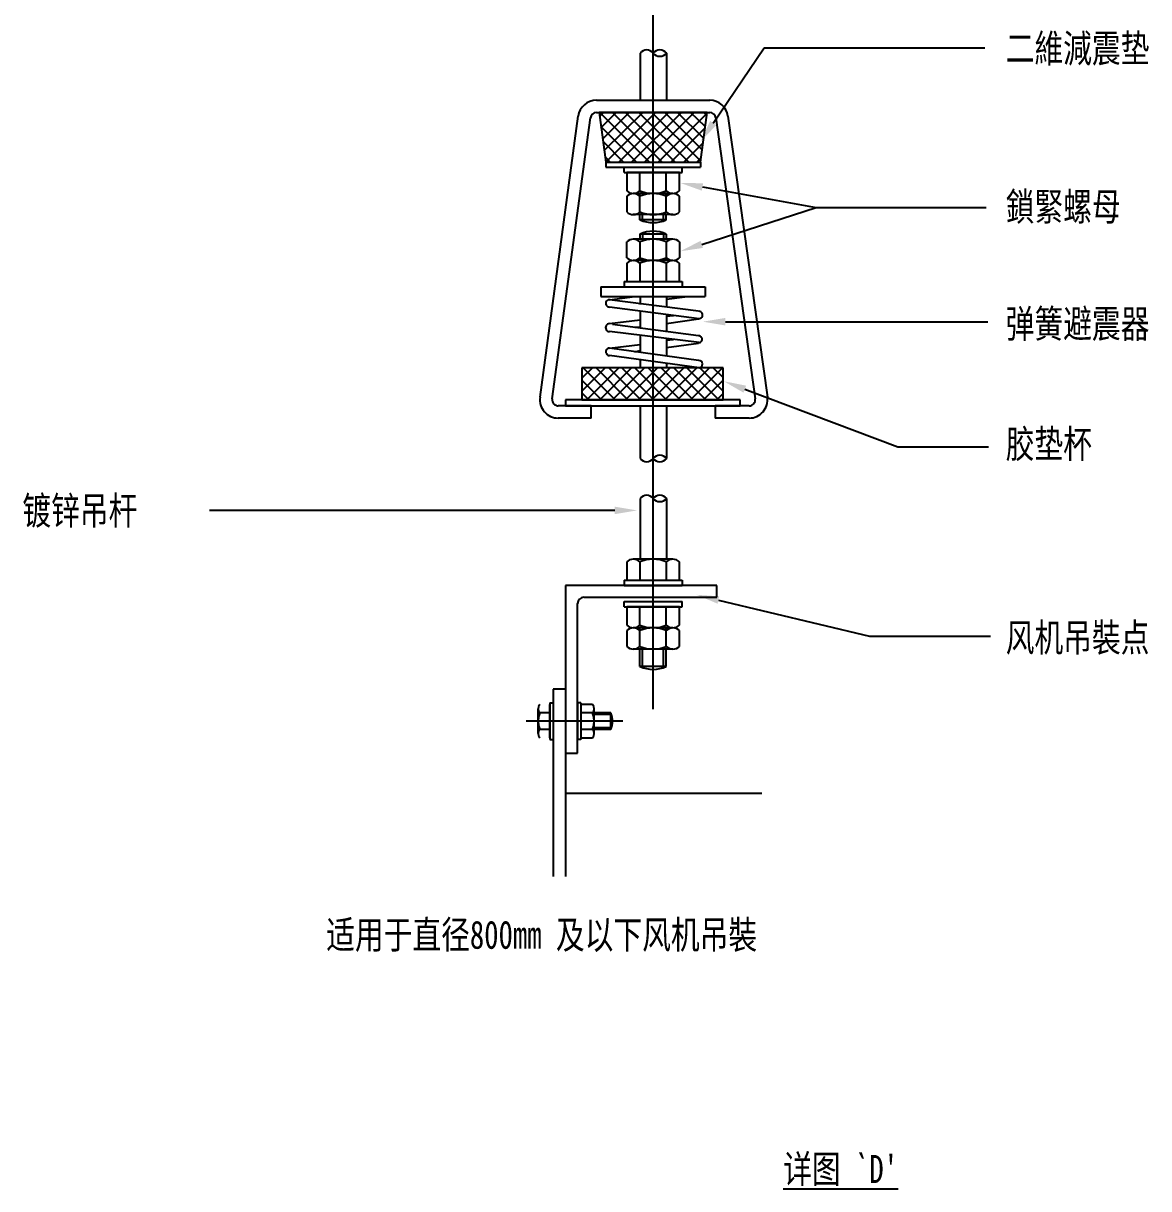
# Model space of a CAD drawing. Extents: x 2246048 to 2442613, y -66234 to 220766.
# Drawn here: x 2401063 to 2411075, y 140948 to 151318 of the extents above; entities that cross this region are included whole.
import ezdxf
from ezdxf.enums import TextEntityAlignment as Align

# ---------------------------------------------------------------- set-up
doc = ezdxf.new("R2010")
doc.units = 0
doc.header["$LTSCALE"] = 1000
doc.header["$MEASUREMENT"] = 0
doc.linetypes.add('$RECOVER_980714094048-68', pattern=[0])
for name, color, linetype in [('$RECOVER_980714094048-101', 7, 'Continuous'), ('$RECOVER_980714094048-89', 7, 'Continuous'), ('$RECOVER_980714094048-92', 7, 'Continuous'), ('$RECOVER_980714094048-99', 7, 'Continuous'), ('CNTXT', 50, 'Continuous'), ('EGTXT', 7, 'Continuous')]:
    doc.layers.add(name, color=color, linetype=linetype)
doc.styles.add('黑体', font='simhei.ttf')

msp = doc.modelspace()

# ---------------------------------------------------------------- linework, layer by layer
at = {"layer": '$RECOVER_980714094048-101', "linetype": 'Continuous'}
for p, q in [((2406551.630106575, 151053.4420886096), (2406551.630106575, 150633.0220886085)), ((2406786.410106576, 151053.4420886096), (2406786.410106576, 150633.0220886085)), ((2406162.495906575, 150633.0220886085), (2407170.248106583, 150633.0220886085)), ((2405660.175906579, 147990.6004886094), (2406000.17010657, 150491.2804886091)), ((2405768.393106571, 147975.9130886109), (2406108.387306579, 150476.5930886108)), ((2406162.495906575, 150523.8220886111), (2407170.248106583, 150523.8220886111)), ((2406185.810106579, 150523.8220886111), (2406245.870106581, 150081.5620886078)), ((2407146.770106584, 150523.8220886111), (2406185.810106579, 150523.8220886111)), ((2407086.710106583, 150081.5620886078), (2407146.770106584, 150523.8220886111)), ((2407224.356706578, 150476.8114886121), (2407574.834106576, 147976.1314886122)), ((2407332.464706574, 150491.990288611), (2407682.942106572, 147991.3102886113)), ((2406245.870106581, 150081.5620886078), (2407086.710106583, 150081.5620886078)), ((2406245.870106581, 150081.5620886078), (2407086.710106583, 150081.5620886078)), ((2406245.870106581, 150081.5620886078), (2406245.870106581, 150037.8820886081)), ((2407086.710106583, 150081.5620886078), (2407086.710106583, 150037.8820886081)), ((2406245.870106581, 150037.8820886081), (2407086.710106583, 150037.8820886081)), ((2406202.190106576, 148973.1820886107), (2406202.190106576, 148885.8220886111)), ((2406202.190106576, 148973.1820886107), (2407130.390106587, 148973.1820886107)), ((2407130.390106587, 148973.1820886107), (2407130.390106587, 148885.8220886111)), ((2406202.190106576, 148885.8220886111), (2407130.390106587, 148885.8220886111)), ((2406278.630106575, 148858.5220886085), (2406502.490106584, 148885.8220886111)), ((2407070.330106586, 148754.7820886117), (2406278.630106575, 148858.5220886085)), ((2406551.630106575, 148885.8220886111), (2406551.630106575, 148814.8420886085)), ((2406786.410106576, 148863.9820886089), (2406972.050106585, 148885.8220886111)), ((2406786.410106576, 148885.8220886111), (2406786.410106576, 148787.5420886104)), ((2407075.790106573, 148689.2620886096), (2406278.630106575, 148793.002088611)), ((2406551.630106575, 148760.2420886122), (2406551.630106575, 148601.90208861)), ((2406786.410106576, 148722.0220886085), (2406786.410106576, 148574.6020886118)), ((2406786.410106576, 148711.1020886118), (2406846.470106577, 148716.5620886078)), ((2406278.630106575, 148645.5820886099), (2406551.630106575, 148678.3420886085)), ((2407070.330106586, 148536.3820886081), (2406303.96450658, 148636.79148861)), ((2406502.490106584, 148612.8220886111), (2406551.630106575, 148618.2820886117)), ((2406786.410106576, 148645.5820886099), (2407070.330106586, 148689.2620886096)), ((2407075.790106573, 148476.3220886111), (2406278.630106575, 148574.6020886118)), ((2406551.630106575, 148536.3820886081), (2406551.630106575, 148388.9620886114)), ((2406786.410106576, 148509.0820886099), (2406786.410106576, 148361.6620886088)), ((2406786.410106576, 148498.1620886088), (2406846.470106577, 148503.6220886093)), ((2406278.630106575, 148427.1820886107), (2406551.630106575, 148459.9420886096)), ((2407070.330106586, 148317.9820886089), (2406278.630106575, 148427.1820886107)), ((2406502.490106584, 148394.4220886121), (2406551.630106575, 148405.3420886085)), ((2406786.410106576, 148432.6420886114), (2407070.330106586, 148470.8620886107)), ((2407075.790106573, 148252.4620886114), (2406278.630106575, 148361.6620886088)), ((2406551.630106575, 148328.90208861), (2406551.630106575, 148252.4620886114)), ((2406786.410106576, 148296.1420886114), (2406786.410106576, 148252.4620886114)), ((2406032.930106582, 148252.4620886114), (2406032.930106582, 147968.5420886104)), ((2407288.730106571, 148252.4620886114), (2406032.930106582, 148252.4620886114)), ((2407288.730106571, 147968.5420886104), (2407288.730106571, 148252.4620886114)), ((2406114.830106586, 147913.9420886096), (2405822.447106587, 147913.9420886096)), ((2405885.510106572, 147968.5420886104), (2405885.510106572, 147913.9420886096)), ((2407441.610106586, 147968.5420886104), (2405885.510106572, 147968.5420886104)), ((2405885.510106572, 147913.9420886096), (2407441.610106586, 147913.9420886096)), ((2406032.930106582, 147968.5420886104), (2407288.730106571, 147968.5420886104)), ((2406114.830106586, 147804.7420886122), (2406114.830106586, 147913.9420886096)), ((2406551.630106575, 147913.9420886096), (2406551.630106575, 147444.3820886081)), ((2406786.410106576, 147913.9420886096), (2406786.410106576, 147444.3820886081)), ((2407520.780106578, 147913.9420886096), (2407217.750106578, 147913.9420886096)), ((2407217.750106578, 147913.9420886096), (2407217.750106578, 147804.7420886122)), ((2407441.610106586, 147913.9420886096), (2407441.610106586, 147968.5420886104)), ((2406114.830106586, 147804.7420886122), (2405822.447106587, 147804.7420886122)), ((2407520.72550658, 147804.7420886122), (2407217.750106578, 147804.7420886122)), ((2406551.630106575, 147089.4820886089), (2406551.630106575, 146548.9420886096)), ((2406786.410106576, 147089.4820886089), (2406786.410106576, 146548.9420886096)), ((2405885.510106572, 146314.1620886088), (2405885.510106572, 143726.1220886093)), ((2407234.130106575, 146314.1620886088), (2405885.510106572, 146314.1620886088)), ((2407234.130106575, 146210.4220886121), (2407234.130106575, 146314.1620886088)), ((2405994.710106583, 144823.5820886099), (2405994.710106583, 146155.8220886111)), ((2406049.310106579, 146210.4220886121), (2407234.130106575, 146210.4220886121)), ((2405776.310106579, 145391.4220886121), (2405776.310106579, 143726.1220886093)), ((2405885.510106572, 145391.4220886121), (2405776.310106579, 145391.4220886121)), ((2405885.510106572, 144823.5820886099), (2405994.710106583, 144823.5820886099)), ((2405885.510106572, 144468.6820886107), (2407632.710106583, 144468.6820886107))]:
    msp.add_line(p, q, dxfattribs=at)
for centre, radius, start, end in [((2406609.506106578, 151010.3080886038), 70.9799999472103, 36.8698972629799, 143.1301028117253), ((2406726.623106578, 151003.2100886039), 78.15861744814067, 39.47246108372877, 140.5275416457712), ((2406726.623106576, 151102.5820886155), 78.1586174481354, 219.4724583542288, 320.5275389162712), ((2406162.502405547, 150469.2220886147), 163.7999998756568, 90, 172.2577833325718), ((2407170.233504366, 150469.2220886053), 163.7999998850573, 7.980447223872152, 90), ((2406162.507594111, 150469.2220886063), 54.59999996394617, 90, 172.255836106558), ((2407170.269125134, 150469.2220886128), 54.59999995742692, 7.978574994617817, 90), ((2406277.210506573, 148825.652888609), 32.89984153005789, 77.5325361201265, 272.4995055653258), ((2407073.060106578, 148722.0220886103), 32.87355319805781, 265.2375444557789, 89.99984445311382), ((2406278.630106573, 148610.0920886109), 35.48999999919972, 89.99980832781642, 270.0001944469479), ((2407073.060106572, 148506.3520886098), 30.15383557589491, 270.0000527738835, 95.19115278745772), ((2406278.630106582, 148394.4220886098), 32.76000000118216, 89.99980832781642, 270.0001944202675), ((2407073.060106584, 148285.2220886094), 32.87355320077572, 274.7663000038215, 89.99984720119775), ((2405822.454869882, 147968.542088615), 163.7999999665192, 172.2544111216527, 270), ((2407520.723690419, 147968.5420886129), 163.7999999551785, 269.9999999466392, 7.984658292967838), ((2405822.467048019, 147968.5420886124), 54.59999996202532, 172.2473777840536, 270), ((2407520.766996231, 147968.5420886111), 54.59999996068655, 270, 7.9936722221109), ((2406726.623106578, 147395.2420886044), 78.15861744814067, 39.47246108372877, 140.5275416457712), ((2406609.506106578, 147487.5160886138), 70.9799999472103, 216.8698971882747, 323.1301027370201), ((2406726.623106576, 147494.6140886159), 78.1586174481354, 219.4724583542288, 320.5275389162712), ((2406609.506106578, 147047.4400886052), 70.9799999472103, 36.8698972629799, 143.1301028117253), ((2406726.623106576, 147040.3420886029), 78.1586174481354, 39.47246108372877, 140.5275416457712), ((2406726.623106576, 147139.7140886169), 78.1586174481354, 219.4724583542288, 320.5275389162712), ((2406049.310106579, 146155.8220886111), 54.59999996004626, 90, 180)]:
    msp.add_arc(centre, radius, start, end, dxfattribs=at)
at = {"layer": '$RECOVER_980714094048-89', "color": 11, "linetype": '$RECOVER_980714094048-68'}
for p, q in [((2406666.290106573, 145215.5807055075), (2406666.290106573, 154275.7712255323)), ((2406396.566106583, 145107.502088611), (2405535.742506585, 145107.502088611))]:
    msp.add_line(p, q, dxfattribs=at)
at = {"layer": '$RECOVER_980714094048-89', "color": 3, "linetype": 'Continuous'}
for p, q in [((2406408.032106574, 149990.9260886116), (2406408.032106574, 150037.8820886081)), ((2406408.032106574, 150037.8820886081), (2406924.548106572, 150037.8820886081)), ((2406408.032106574, 149990.9260886116), (2406924.548106572, 149990.9260886116)), ((2406548.900106581, 149826.7984886114), (2406548.900106581, 149990.9260886116)), ((2406783.680106582, 149826.7984886114), (2406783.680106582, 149990.9260886116)), ((2406924.548106572, 149990.9260886116), (2406924.548106572, 150037.8820886081)), ((2406431.510106572, 149779.4056886123), (2406431.510106572, 149638.9744886118)), ((2406842.375106578, 149803.1020886118), (2406490.205106586, 149803.1020886118)), ((2406548.900106581, 149664.0358886081), (2406548.900106581, 149803.1020886118)), ((2406548.900106581, 149638.9744886118), (2406548.900106581, 149779.4056886123)), ((2406783.680106582, 149662.8346886099), (2406783.680106582, 149803.1020886118)), ((2406783.680106582, 149638.9744886118), (2406783.680106582, 149779.4056886123)), ((2406901.070106573, 149638.9744886118), (2406901.070106573, 149779.4056886123)), ((2406842.375106578, 149615.2780886122), (2406490.205106586, 149615.2780886122)), ((2406548.900106581, 149568.3220886111), (2406548.900106581, 149615.2780886122)), ((2406783.680106582, 149568.3220886111), (2406548.900106581, 149568.3220886111)), ((2406783.680106582, 149568.3220886111), (2406783.680106582, 149615.2780886122)), ((2406548.900106581, 149442.7420886122), (2406548.900106581, 149395.7860886112)), ((2406783.680106582, 149442.7420886122), (2406548.900106581, 149442.7420886122)), ((2406783.680106582, 149442.7420886122), (2406783.680106582, 149395.7860886112)), ((2406431.510106572, 149231.658488611), (2406431.510106572, 149372.0896886117)), ((2406842.375106578, 149395.7860886112), (2406490.205106586, 149395.7860886112)), ((2406548.900106581, 149372.0896886117), (2406548.900106581, 149231.658488611)), ((2406548.900106581, 149347.0282886107), (2406548.900106581, 149207.9620886114)), ((2406783.680106582, 149372.0896886117), (2406783.680106582, 149231.658488611)), ((2406783.680106582, 149348.2294886089), (2406783.680106582, 149207.9620886114)), ((2406901.070106573, 149372.0896886117), (2406901.070106573, 149231.658488611)), ((2406842.375106578, 149207.9620886114), (2406490.205106586, 149207.9620886114)), ((2406548.900106581, 149184.2656886119), (2406548.900106581, 149020.1380886119)), ((2406783.680106582, 149184.2656886119), (2406783.680106582, 149020.1380886119)), ((2406408.032106574, 149020.1380886119), (2406408.032106574, 148973.1820886107)), ((2406408.032106574, 149020.1380886119), (2406924.548106572, 149020.1380886119)), ((2406924.548106572, 149020.1380886119), (2406924.548106572, 148973.1820886107)), ((2406408.032106574, 148973.1820886107), (2406924.548106572, 148973.1820886107)), ((2406842.375106578, 146548.9420886096), (2406490.205106586, 146548.9420886096)), ((2406548.900106581, 146525.24568861), (2406548.900106581, 146361.1180886098)), ((2406783.680106582, 146525.24568861), (2406783.680106582, 146361.1180886098)), ((2406408.032106574, 146361.1180886098), (2406408.032106574, 146314.1620886088)), ((2406408.032106574, 146361.1180886098), (2406924.548106572, 146361.1180886098)), ((2406924.548106572, 146361.1180886098), (2406924.548106572, 146314.1620886088)), ((2406408.032106574, 146314.1620886088), (2406924.548106572, 146314.1620886088)), ((2406408.032106574, 146125.2460886117), (2406408.032106574, 146172.2020886082)), ((2406408.032106574, 146172.2020886082), (2406924.548106572, 146172.2020886082)), ((2406408.032106574, 146125.2460886117), (2406924.548106572, 146125.2460886117)), ((2406548.900106581, 145961.1184886117), (2406548.900106581, 146125.2460886117)), ((2406783.680106582, 145961.1184886117), (2406783.680106582, 146125.2460886117)), ((2406924.548106572, 146125.2460886117), (2406924.548106572, 146172.2020886082)), ((2406431.510106572, 145913.7256886079), (2406431.510106572, 145773.2944886119)), ((2406842.375106578, 145937.4220886121), (2406490.205106586, 145937.4220886121)), ((2406548.900106581, 145798.3558886081), (2406548.900106581, 145937.4220886121)), ((2406548.900106581, 145773.2944886119), (2406548.900106581, 145913.7256886079)), ((2406783.680106582, 145797.1546886102), (2406783.680106582, 145937.4220886121)), ((2406783.680106582, 145773.2944886119), (2406783.680106582, 145913.7256886079)), ((2406901.070106573, 145773.2944886119), (2406901.070106573, 145913.7256886079)), ((2406842.375106578, 145749.5980886079), (2406490.205106586, 145749.5980886079)), ((2406548.900106581, 145593.4420886096), (2406548.900106581, 145749.5980886079)), ((2406783.680106582, 145593.4420886096), (2406783.680106582, 145749.5980886079)), ((2406783.680106582, 145593.4420886096), (2406548.900106581, 145593.4420886096)), ((2405643.577506572, 144996.9370886078), (2405643.577506572, 145218.0670886096)), ((2405746.771506579, 145181.2120886114), (2405658.428706587, 145181.2120886114)), ((2405746.771506579, 145269.6640886085), (2405776.255506581, 145269.6640886085)), ((2405746.771506579, 145269.6640886085), (2405746.771506579, 144945.3400886089)), ((2405776.255506581, 145269.6640886085), (2405776.255506581, 144945.3400886089)), ((2406024.194106585, 145269.6640886085), (2405994.710106583, 145269.6640886085)), ((2405994.710106583, 145269.6640886085), (2405994.710106583, 144945.3400886089)), ((2406024.194106585, 145269.6640886085), (2406024.194106585, 144945.3400886089)), ((2406127.278906578, 145181.2120886114), (2406024.194106585, 145181.2120886114)), ((2406142.130106575, 144996.9370886078), (2406142.130106575, 145218.0670886096)), ((2406289.550106585, 145181.2120886114), (2406142.130106575, 145181.2120886114)), ((2406289.550106585, 145033.7920886104), (2406289.550106585, 145181.2120886114)), ((2405746.771506579, 145033.7920886104), (2405658.428706587, 145033.7920886104)), ((2406127.278906578, 145033.7920886104), (2406024.194106585, 145033.7920886104)), ((2406289.550106585, 145033.7920886104), (2406142.130106575, 145033.7920886104)), ((2405746.771506579, 144945.3400886089), (2405776.255506581, 144945.3400886089)), ((2406024.194106585, 144945.3400886089), (2405994.710106583, 144945.3400886089))]:
    msp.add_line(p, q, dxfattribs=at)
at = {"layer": '$RECOVER_980714094048-89', "color": 11, "linetype": 'Continuous'}
for p, q in [((2406572.37810658, 149568.3220886111), (2406572.37810658, 149615.2780886122)), ((2406760.202106584, 149568.3220886111), (2406760.202106584, 149615.2780886122)), ((2406572.37810658, 149442.7420886122), (2406572.37810658, 149395.7860886112)), ((2406760.202106584, 149442.7420886122), (2406760.202106584, 149395.7860886112)), ((2406572.37810658, 145593.4420886096), (2406572.37810658, 145749.5980886079)), ((2406760.202106584, 145593.4420886096), (2406760.202106584, 145749.5980886079)), ((2406289.550106585, 145166.4700886104), (2406142.130106575, 145166.4700886104)), ((2406289.550106585, 145048.5340886114), (2406142.130106575, 145048.5340886114))]:
    msp.add_line(p, q, dxfattribs=at)
at = {"layer": '$RECOVER_980714094048-89', "color": 3, "linetype": 'Continuous'}
for centre, radius, start, end in [((2406490.20510658, 149718.6033718805), 84.4987166239203, 46.00258336669783, 133.9974166797155), ((2406666.290106582, 149500.676391679), 302.4256968160776, 67.15985006176203, 112.8401472728515), ((2406842.375106574, 149718.6033718711), 84.49871663689339, 46.00258332028449, 133.9974166333022), ((2406490.205106577, 149699.7768053433), 84.49871670227489, 226.0025833202845, 313.9974166333022), ((2406666.290106587, 149917.7037855429), 302.4256968161093, 247.1598527271485, 292.840149938238), ((2406666.290106579, 149837.3799686246), 293.4750000169503, 246.4283472322055, 293.572172221698), ((2406842.375106577, 149699.7768053508), 84.49871663695852, 226.0025833666978, 313.9974166797155), ((2406666.290106579, 149173.6842085943), 293.4750000169503, 66.42782777830202, 113.5716527677945), ((2406490.20510658, 149311.2873718797), 84.4987166239203, 46.00258336669783, 133.9974166797155), ((2406666.290106582, 149093.3603916783), 302.4256968160776, 67.15985006176203, 112.8401472728515), ((2406842.375106574, 149311.2873718704), 84.49871663689339, 46.00258332028449, 133.9974166333022), ((2406490.20510658, 149292.4608053449), 84.49871670234002, 226.0025833202845, 313.9974166333022), ((2406666.290106587, 149510.3877855422), 302.4256968161093, 247.1598527271485, 292.840149938238), ((2406842.375106577, 149292.46080535), 84.49871663695852, 226.0025833666978, 313.9974166797155), ((2406490.205106577, 145852.9233718783), 84.49871662385517, 46.00258336669783, 133.9974166797155), ((2406666.290106582, 145634.9963916792), 302.4256968160776, 67.15985006176203, 112.8401472728515), ((2406842.375106577, 145852.9233718689), 84.49871663695852, 46.00258332028449, 133.9974166333022), ((2406490.205106577, 145834.0968053434), 84.49871670227489, 226.0025833202845, 313.9974166333022), ((2406666.290106587, 146052.023785543), 302.4256968161093, 247.1598527271485, 292.840149938238), ((2406842.375106577, 145834.0968053509), 84.49871663695852, 226.0025833666978, 313.9974166797155), ((2406666.290106574, 145862.4999686253), 293.4750000169361, 246.4283472322055, 293.572172221698), ((2406120.620436575, 145107.5020885996), 184.2749998638686, 336.4278277793437, 23.57165278445338)]:
    msp.add_arc(centre, radius, start, end, dxfattribs=at)
for points, invisible_edges in [([(2406431.510106572, 149826.8148720232), (2406901.070106573, 149826.8148720232), (2406901.070106573, 149990.9260886116), (2406431.510106572, 149990.9260886116)], 1), ([(2406431.510106572, 149826.8148689405), (2406783.680104421, 149826.8148689405), (2406783.680114391, 149826.8148720232), (2406431.510106572, 149826.8148720232)], 5), ([(2406431.510106572, 149826.814868886), (2406783.680104239, 149826.814868886), (2406783.680104421, 149826.8148689405), (2406431.510106572, 149826.8148689405)], 5), ([(2406431.510106572, 149826.8148688315), (2406783.680104076, 149826.8148688315), (2406783.680104239, 149826.814868886), (2406431.510106572, 149826.814868886)], 5), ([(2406431.510106336, 149826.8148688315), (2406431.510106427, 149826.8148688315), (2406431.510106336, 149826.814868886)], 5), ([(2406431.534930629, 149826.7984886114), (2406548.875282561, 149826.7984886114), (2406548.900106763, 149826.8148688315), (2406431.510106572, 149826.8148688315)], 5), ([(2406431.510106572, 149826.7984886114), (2406431.510106572, 149826.7984886114), (2406431.510106427, 149826.8148688315), (2406431.510106336, 149826.8148688315)], 5), ([(2406457.405958103, 149809.7275180737), (2406523.004255033, 149809.7275180737), (2406548.875282561, 149826.7984886114), (2406431.534930629, 149826.7984886114)], 5), ([(2406457.405960718, 149809.7275163485), (2406523.004252417, 149809.7275163485), (2406523.004255033, 149809.7275180737), (2406457.405958103, 149809.7275180737)], 5), ([(2406457.405961154, 149809.7275160626), (2406523.004251982, 149809.7275160626), (2406523.004252417, 149809.7275163485), (2406457.405960718, 149809.7275163485)], 5), ([(2406457.405961299, 149809.7275160353), (2406523.004251927, 149809.7275160353), (2406523.004251982, 149809.7275160626), (2406457.405961154, 149809.7275160626)], 5), ([(2406459.968545594, 149809.2098740016), (2406520.441667632, 149809.2098740016), (2406523.004251927, 149809.7275160353), (2406457.405961299, 149809.7275160353)], 5), ([(2406459.96855373, 149809.209872358), (2406520.441659496, 149809.209872358), (2406520.441667632, 149809.2098740016), (2406459.968545594, 149809.2098740016)], 5), ([(2406490.205101664, 149803.1020896288), (2406490.205111417, 149803.1020896288), (2406520.441659496, 149809.209872358), (2406459.96855373, 149809.209872358)], 5), ([(2406490.205103172, 149803.1020893201), (2406490.205109909, 149803.1020893201), (2406490.205111417, 149803.1020896288), (2406490.205101664, 149803.1020896288)], 5), ([(2406490.205106531, 149803.1020886437), (2406490.205106531, 149803.1020886437), (2406490.205109909, 149803.1020893201), (2406490.205103172, 149803.1020893201)], 5), ([(2406548.953063972, 149826.7984886114), (2406783.627146867, 149826.7984886114), (2406783.680104076, 149826.8148688315), (2406548.900106763, 149826.8148688315)], 5), ([(2406604.143458255, 149809.7275180737), (2406728.436759957, 149809.7275180737), (2406783.627146867, 149826.7984886114), (2406548.953063972, 149826.7984886114)], 5), ([(2406604.14346383, 149809.7275163485), (2406728.4367544, 149809.7275163485), (2406728.436759957, 149809.7275180737), (2406604.143458255, 149809.7275180737)], 5), ([(2406604.143464757, 149809.7275160626), (2406728.436753474, 149809.7275160626), (2406728.4367544, 149809.7275163485), (2406604.14346383, 149809.7275163485)], 5), ([(2406604.143464847, 149809.7275160353), (2406728.436753365, 149809.7275160353), (2406728.436753474, 149809.7275160626), (2406604.143464757, 149809.7275160626)], 5), ([(2406605.816999916, 149809.2098740016), (2406726.763218532, 149809.2098740016), (2406728.436753365, 149809.7275160353), (2406604.143464847, 149809.7275160353)], 5), ([(2406605.817005238, 149809.209872358), (2406726.763202242, 149809.209872358), (2406726.763218532, 149809.2098740016), (2406605.816999916, 149809.2098740016)], 5), ([(2406666.290109297, 149803.1020896288), (2406666.290115362, 149803.1020896288), (2406726.763202242, 149809.209872358), (2406605.817005238, 149809.209872358)], 5), ([(2406666.29011233, 149803.1020893201), (2406666.29011233, 149803.1020893201), (2406666.290115362, 149803.1020896288), (2406666.290109297, 149803.1020896288)], 5), ([(2406783.680119059, 149826.8148689405), (2406901.070106573, 149826.8148689405), (2406901.070106573, 149826.8148720232), (2406783.680114391, 149826.8148720232)], 5), ([(2406783.680119131, 149826.814868886), (2406901.070106573, 149826.814868886), (2406901.070106573, 149826.8148689405), (2406783.680119059, 149826.8148689405)], 5), ([(2406783.680119222, 149826.8148688315), (2406901.070106573, 149826.8148688315), (2406901.070106573, 149826.814868886), (2406783.680119131, 149826.814868886)], 5), ([(2406783.704943424, 149826.7984886114), (2406901.045282408, 149826.7984886114), (2406901.070106573, 149826.8148688315), (2406783.680119222, 149826.8148688315)], 5), ([(2406809.575966249, 149809.7275180737), (2406875.174255152, 149809.7275180737), (2406901.045282408, 149826.7984886114), (2406783.704943424, 149826.7984886114)], 5), ([(2406809.575974766, 149809.7275163485), (2406875.174252537, 149809.7275163485), (2406875.174255152, 149809.7275180737), (2406809.575966249, 149809.7275180737)], 5), ([(2406809.575976183, 149809.7275160626), (2406875.17425112, 149809.7275160626), (2406875.174252537, 149809.7275163485), (2406809.575974766, 149809.7275163485)], 5), ([(2406809.575976346, 149809.7275160353), (2406875.174250957, 149809.7275160353), (2406875.17425112, 149809.7275160626), (2406809.575976183, 149809.7275160626)], 5), ([(2406812.138560024, 149809.2098740016), (2406872.611666535, 149809.2098740016), (2406875.174250957, 149809.7275160353), (2406809.575976346, 149809.7275160353)], 5), ([(2406812.13856816, 149809.209872358), (2406872.611658399, 149809.209872358), (2406872.611666535, 149809.2098740016), (2406812.138560024, 149809.2098740016)], 5), ([(2406842.375108921, 149803.1020896288), (2406842.375108921, 149803.1020896288), (2406872.611658399, 149809.209872358), (2406812.13856816, 149809.209872358)], 5), ([(2406901.070106682, 149826.814868886), (2406901.070106773, 149826.814868886), (2406901.070106773, 149826.8148689405)], 5), ([(2406901.07010661, 149826.8148688315), (2406901.070106773, 149826.8148688315), (2406901.070106773, 149826.814868886), (2406901.070106682, 149826.814868886)], 5), ([(2406901.070106573, 149826.7984886114), (2406901.070106573, 149826.7984886114), (2406901.070106773, 149826.8148688315), (2406901.07010661, 149826.8148688315)], 5), ([(2406431.510106572, 149184.2493083375), (2406548.900106709, 149184.2493083375), (2406548.875282434, 149184.2656886119), (2406431.534930756, 149184.2656886119)], 5), ([(2406431.51010639, 149184.2493083375), (2406431.510106481, 149184.2493083375), (2406431.510106572, 149184.2656886119)], 5), ([(2406431.510106572, 149184.2493082783), (2406783.680104421, 149184.2493082783), (2406783.680104239, 149184.2493083375), (2406431.510106572, 149184.2493083375)], 5), ([(2406431.51010639, 149184.2493082783), (2406431.51010639, 149184.2493082783), (2406431.510106481, 149184.2493083375), (2406431.51010639, 149184.2493083375)], 5), ([(2406431.510106572, 149184.2493051956), (2406783.680114391, 149184.2493051956), (2406783.680104421, 149184.2493082783), (2406431.510106572, 149184.2493082783)], 5), ([(2406431.510106572, 149020.1380886119), (2406901.070106573, 149020.1380886119), (2406901.070106573, 149184.2493051956), (2406431.510106572, 149184.2493051956)], 4), ([(2406431.534930756, 149184.2656886119), (2406548.875282434, 149184.2656886119), (2406523.004254906, 149201.3366591451), (2406457.40595823, 149201.3366591451)], 5), ([(2406457.405961335, 149201.3366611199), (2406523.004251909, 149201.3366611199), (2406520.441667287, 149201.8543032128), (2406459.968545939, 149201.8543032128)], 5), ([(2406457.405961172, 149201.3366610883), (2406523.004251945, 149201.3366610883), (2406523.004251909, 149201.3366611199), (2406457.405961335, 149201.3366611199)], 5), ([(2406457.405960845, 149201.3366608704), (2406523.00425229, 149201.3366608704), (2406523.004251945, 149201.3366610883), (2406457.405961172, 149201.3366610883)], 5), ([(2406457.40595823, 149201.3366591451), (2406523.004254906, 149201.3366591451), (2406523.00425229, 149201.3366608704), (2406457.405960845, 149201.3366608704)], 5), ([(2406459.968545939, 149201.8543032128), (2406520.441667287, 149201.8543032128), (2406520.441659278, 149201.8543048336), (2406459.968553948, 149201.8543048336)], 5), ([(2406459.968553948, 149201.8543048336), (2406520.441659278, 149201.8543048336), (2406490.205111053, 149207.96208759), (2406490.205102027, 149207.96208759)], 5), ([(2406490.205103462, 149207.962087885), (2406490.2051096, 149207.962087885), (2406490.205106531, 149207.9620885071)], 5), ([(2406490.205102027, 149207.96208759), (2406490.205111053, 149207.96208759), (2406490.2051096, 149207.962087885), (2406490.205103462, 149207.962087885)], 5), ([(2406548.900106709, 149184.2493083375), (2406783.680104239, 149184.2493083375), (2406783.627146867, 149184.2656886119), (2406548.953064081, 149184.2656886119)], 5), ([(2406548.953064081, 149184.2656886119), (2406783.627146867, 149184.2656886119), (2406728.436759957, 149201.3366591451), (2406604.143458328, 149201.3366591451)], 5), ([(2406604.143464702, 149201.3366611199), (2406728.436753565, 149201.3366611199), (2406726.763218514, 149201.8543032128), (2406605.816999971, 149201.8543032128)], 5), ([(2406604.143464611, 149201.3366610883), (2406728.436753673, 149201.3366610883), (2406728.436753565, 149201.3366611199), (2406604.143464702, 149201.3366611199)], 5), ([(2406604.143463903, 149201.3366608704), (2406728.436754382, 149201.3366608704), (2406728.436753673, 149201.3366610883), (2406604.143464611, 149201.3366610883)], 5), ([(2406604.143458328, 149201.3366591451), (2406728.436759957, 149201.3366591451), (2406728.436754382, 149201.3366608704), (2406604.143463903, 149201.3366608704)], 5), ([(2406605.817005201, 149201.8543048336), (2406726.763202514, 149201.8543048336), (2406666.290115217, 149207.96208759), (2406666.290109424, 149207.96208759)], 5), ([(2406605.816999971, 149201.8543032128), (2406726.763218514, 149201.8543032128), (2406726.763202514, 149201.8543048336), (2406605.817005201, 149201.8543048336)], 5), ([(2406666.290109424, 149207.96208759), (2406666.290115217, 149207.96208759), (2406666.290112311, 149207.962087885)], 5), ([(2406783.680119149, 149184.2493083375), (2406901.070106573, 149184.2493083375), (2406901.045282408, 149184.2656886119), (2406783.704943424, 149184.2656886119)], 5), ([(2406783.680119059, 149184.2493082783), (2406901.070106573, 149184.2493082783), (2406901.070106573, 149184.2493083375), (2406783.680119149, 149184.2493083375)], 5), ([(2406783.680114391, 149184.2493051956), (2406901.070106573, 149184.2493051956), (2406901.070106573, 149184.2493082783), (2406783.680119059, 149184.2493082783)], 5), ([(2406783.704943424, 149184.2656886119), (2406901.045282408, 149184.2656886119), (2406875.174255152, 149201.3366591451), (2406809.575966249, 149201.3366591451)], 5), ([(2406809.575976019, 149201.3366611199), (2406875.174251302, 149201.3366611199), (2406872.611666553, 149201.8543032128), (2406812.138560005, 149201.8543032128)], 5), ([(2406809.575975856, 149201.3366610883), (2406875.174251447, 149201.3366610883), (2406875.174251302, 149201.3366611199), (2406809.575976019, 149201.3366611199)], 5), ([(2406809.575974766, 149201.3366608704), (2406875.174252537, 149201.3366608704), (2406875.174251447, 149201.3366610883), (2406809.575975856, 149201.3366610883)], 5), ([(2406809.575966249, 149201.3366591451), (2406875.174255152, 149201.3366591451), (2406875.174252537, 149201.3366608704), (2406809.575974766, 149201.3366608704)], 5), ([(2406812.138568014, 149201.8543048336), (2406872.611658544, 149201.8543048336), (2406842.375108921, 149207.96208759)], 5), ([(2406812.138560005, 149201.8543032128), (2406872.611666553, 149201.8543032128), (2406872.611658544, 149201.8543048336), (2406812.138568014, 149201.8543048336)], 5), ([(2406901.070106682, 149184.2493083375), (2406901.070106773, 149184.2493083375), (2406901.070106573, 149184.2656886119)], 5), ([(2406901.070106773, 149184.2493082783), (2406901.070106773, 149184.2493082783), (2406901.070106773, 149184.2493083375), (2406901.070106682, 149184.2493083375)], 5), ([(2406431.534930756, 146525.24568861), (2406548.875282434, 146525.24568861), (2406523.004254906, 146542.3166591476), (2406457.40595823, 146542.3166591476)], 5), ([(2406457.405961335, 146542.3166611181), (2406523.004251909, 146542.3166611181), (2406520.441667287, 146542.8343032154), (2406459.968545939, 146542.8343032154)], 5), ([(2406457.405961172, 146542.3166610908), (2406523.004251945, 146542.3166610908), (2406523.004251909, 146542.3166611181), (2406457.405961335, 146542.3166611181)], 5), ([(2406457.405960845, 146542.3166608682), (2406523.00425229, 146542.3166608682), (2406523.004251945, 146542.3166610908), (2406457.405961172, 146542.3166610908)], 5), ([(2406457.40595823, 146542.3166591476), (2406523.004254906, 146542.3166591476), (2406523.00425229, 146542.3166608682), (2406457.405960845, 146542.3166608682)], 5), ([(2406459.968545939, 146542.8343032154), (2406520.441667287, 146542.8343032154), (2406520.441659278, 146542.8343048317), (2406459.968553948, 146542.8343048317)], 5), ([(2406459.968553948, 146542.8343048317), (2406520.441659278, 146542.8343048317), (2406490.205111053, 146548.9420875926), (2406490.205102027, 146548.9420875926)], 5), ([(2406490.205103462, 146548.9420878831), (2406490.2051096, 146548.9420878831), (2406490.205106531, 146548.942088505)], 5), ([(2406490.205102027, 146548.9420875926), (2406490.205111053, 146548.9420875926), (2406490.2051096, 146548.9420878831), (2406490.205103462, 146548.9420878831)], 5), ([(2406548.953064081, 146525.24568861), (2406783.627146867, 146525.24568861), (2406728.436759957, 146542.3166591476), (2406604.143458328, 146542.3166591476)], 5), ([(2406604.143464702, 146542.3166611181), (2406728.436753565, 146542.3166611181), (2406726.763218514, 146542.8343032154), (2406605.816999971, 146542.8343032154)], 5), ([(2406604.143464611, 146542.3166610908), (2406728.436753673, 146542.3166610908), (2406728.436753565, 146542.3166611181), (2406604.143464702, 146542.3166611181)], 5), ([(2406604.143463903, 146542.3166608682), (2406728.436754382, 146542.3166608682), (2406728.436753673, 146542.3166610908), (2406604.143464611, 146542.3166610908)], 5), ([(2406604.143458328, 146542.3166591476), (2406728.436759957, 146542.3166591476), (2406728.436754382, 146542.3166608682), (2406604.143463903, 146542.3166608682)], 5), ([(2406605.817005201, 146542.8343048317), (2406726.763202514, 146542.8343048317), (2406666.290115217, 146548.9420875926), (2406666.290109424, 146548.9420875926)], 5), ([(2406605.816999971, 146542.8343032154), (2406726.763218514, 146542.8343032154), (2406726.763202514, 146542.8343048317), (2406605.817005201, 146542.8343048317)], 5), ([(2406666.290109424, 146548.9420875926), (2406666.290115217, 146548.9420875926), (2406666.290112311, 146548.9420878831)], 5), ([(2406783.704943424, 146525.24568861), (2406901.045282408, 146525.24568861), (2406875.174255152, 146542.3166591476), (2406809.575966249, 146542.3166591476)], 5), ([(2406809.575976019, 146542.3166611181), (2406875.174251302, 146542.3166611181), (2406872.611666553, 146542.8343032154), (2406812.138560005, 146542.8343032154)], 5), ([(2406809.575975856, 146542.3166610908), (2406875.174251447, 146542.3166610908), (2406875.174251302, 146542.3166611181), (2406809.575976019, 146542.3166611181)], 5), ([(2406809.575974766, 146542.3166608682), (2406875.174252537, 146542.3166608682), (2406875.174251447, 146542.3166610908), (2406809.575975856, 146542.3166610908)], 5), ([(2406809.575966249, 146542.3166591476), (2406875.174255152, 146542.3166591476), (2406875.174252537, 146542.3166608682), (2406809.575974766, 146542.3166608682)], 5), ([(2406812.138568014, 146542.8343048317), (2406872.611658544, 146542.8343048317), (2406842.375108921, 146548.9420875926)], 5), ([(2406812.138560005, 146542.8343032154), (2406872.611666553, 146542.8343032154), (2406872.611658544, 146542.8343048317), (2406812.138568014, 146542.8343048317)], 5), ([(2406431.510106572, 146525.2293083353), (2406548.900106709, 146525.2293083353), (2406548.875282434, 146525.24568861), (2406431.534930756, 146525.24568861)], 5), ([(2406431.51010639, 146525.2293083353), (2406431.510106481, 146525.2293083353), (2406431.510106572, 146525.24568861)], 5), ([(2406431.510106572, 146525.2293082809), (2406783.680104421, 146525.2293082809), (2406783.680104239, 146525.2293083353), (2406431.510106572, 146525.2293083353)], 5), ([(2406431.51010639, 146525.2293082809), (2406431.51010639, 146525.2293082809), (2406431.510106481, 146525.2293083353), (2406431.51010639, 146525.2293083353)], 5), ([(2406431.510106572, 146525.2293051982), (2406783.680114391, 146525.2293051982), (2406783.680104421, 146525.2293082809), (2406431.510106572, 146525.2293082809)], 5), ([(2406431.510106572, 146361.1180886098), (2406901.070106573, 146361.1180886098), (2406901.070106573, 146525.2293051982), (2406431.510106572, 146525.2293051982)], 4), ([(2406548.900106709, 146525.2293083353), (2406783.680104239, 146525.2293083353), (2406783.627146867, 146525.24568861), (2406548.953064081, 146525.24568861)], 5), ([(2406783.680119149, 146525.2293083353), (2406901.070106573, 146525.2293083353), (2406901.045282408, 146525.24568861), (2406783.704943424, 146525.24568861)], 5), ([(2406783.680119059, 146525.2293082809), (2406901.070106573, 146525.2293082809), (2406901.070106573, 146525.2293083353), (2406783.680119149, 146525.2293083353)], 5), ([(2406783.680114391, 146525.2293051982), (2406901.070106573, 146525.2293051982), (2406901.070106573, 146525.2293082809), (2406783.680119059, 146525.2293082809)], 5), ([(2406901.070106682, 146525.2293083353), (2406901.070106773, 146525.2293083353), (2406901.070106573, 146525.24568861)], 5), ([(2406901.070106773, 146525.2293082809), (2406901.070106773, 146525.2293082809), (2406901.070106773, 146525.2293083353), (2406901.070106682, 146525.2293083353)], 5), ([(2406431.510106572, 145961.1348720235), (2406901.070106573, 145961.1348720235), (2406901.070106573, 146125.2460886117), (2406431.510106572, 146125.2460886117)], 1), ([(2406431.510106572, 145961.1348689406), (2406783.680104421, 145961.1348689406), (2406783.680114391, 145961.1348720235), (2406431.510106572, 145961.1348720235)], 5), ([(2406431.510106572, 145961.1348688861), (2406783.680104239, 145961.1348688861), (2406783.680104421, 145961.1348689406), (2406431.510106572, 145961.1348689406)], 5), ([(2406431.510106572, 145961.1348688316), (2406783.680104076, 145961.1348688316), (2406783.680104239, 145961.1348688861), (2406431.510106572, 145961.1348688861)], 5), ([(2406431.510106336, 145961.1348688316), (2406431.510106427, 145961.1348688316), (2406431.510106336, 145961.1348688861)], 5), ([(2406431.534930629, 145961.1184886117), (2406548.875282561, 145961.1184886117), (2406548.900106763, 145961.1348688316), (2406431.510106572, 145961.1348688316)], 5), ([(2406431.510106572, 145961.1184886117), (2406431.510106572, 145961.1184886117), (2406431.510106427, 145961.1348688316), (2406431.510106336, 145961.1348688316)], 5), ([(2406457.405958103, 145944.047518074), (2406523.004255033, 145944.047518074), (2406548.875282561, 145961.1184886117), (2406431.534930629, 145961.1184886117)], 5), ([(2406457.405960718, 145944.0475163488), (2406523.004252417, 145944.0475163488), (2406523.004255033, 145944.047518074), (2406457.405958103, 145944.047518074)], 5), ([(2406457.405961154, 145944.0475160626), (2406523.004251982, 145944.0475160626), (2406523.004252417, 145944.0475163488), (2406457.405960718, 145944.0475163488)], 5), ([(2406457.405961299, 145944.0475160354), (2406523.004251927, 145944.0475160354), (2406523.004251982, 145944.0475160626), (2406457.405961154, 145944.0475160626)], 5), ([(2406459.968545594, 145943.5298740016), (2406520.441667632, 145943.5298740016), (2406523.004251927, 145944.0475160354), (2406457.405961299, 145944.0475160354)], 5), ([(2406459.96855373, 145943.5298723581), (2406520.441659496, 145943.5298723581), (2406520.441667632, 145943.5298740016), (2406459.968545594, 145943.5298740016)], 5), ([(2406490.205101664, 145937.4220896291), (2406490.205111417, 145937.4220896291), (2406520.441659496, 145943.5298723581), (2406459.96855373, 145943.5298723581)], 5), ([(2406490.205103172, 145937.4220893204), (2406490.205109909, 145937.4220893204), (2406490.205111417, 145937.4220896291), (2406490.205101664, 145937.4220896291)], 5), ([(2406490.205106531, 145937.4220886438), (2406490.205106531, 145937.4220886438), (2406490.205109909, 145937.4220893204), (2406490.205103172, 145937.4220893204)], 5), ([(2406548.953063972, 145961.1184886117), (2406783.627146867, 145961.1184886117), (2406783.680104076, 145961.1348688316), (2406548.900106763, 145961.1348688316)], 5), ([(2406604.143458255, 145944.047518074), (2406728.436759957, 145944.047518074), (2406783.627146867, 145961.1184886117), (2406548.953063972, 145961.1184886117)], 5), ([(2406604.14346383, 145944.0475163488), (2406728.4367544, 145944.0475163488), (2406728.436759957, 145944.047518074), (2406604.143458255, 145944.047518074)], 5), ([(2406604.143464757, 145944.0475160626), (2406728.436753474, 145944.0475160626), (2406728.4367544, 145944.0475163488), (2406604.14346383, 145944.0475163488)], 5), ([(2406604.143464847, 145944.0475160354), (2406728.436753365, 145944.0475160354), (2406728.436753474, 145944.0475160626), (2406604.143464757, 145944.0475160626)], 5), ([(2406605.816999916, 145943.5298740016), (2406726.763218532, 145943.5298740016), (2406728.436753365, 145944.0475160354), (2406604.143464847, 145944.0475160354)], 5), ([(2406605.817005238, 145943.5298723581), (2406726.763202242, 145943.5298723581), (2406726.763218532, 145943.5298740016), (2406605.816999916, 145943.5298740016)], 5), ([(2406666.290109297, 145937.4220896291), (2406666.290115362, 145937.4220896291), (2406726.763202242, 145943.5298723581), (2406605.817005238, 145943.5298723581)], 5), ([(2406666.29011233, 145937.4220893204), (2406666.29011233, 145937.4220893204), (2406666.290115362, 145937.4220896291), (2406666.290109297, 145937.4220896291)], 5), ([(2406783.680119059, 145961.1348689406), (2406901.070106573, 145961.1348689406), (2406901.070106573, 145961.1348720235), (2406783.680114391, 145961.1348720235)], 5), ([(2406783.680119131, 145961.1348688861), (2406901.070106573, 145961.1348688861), (2406901.070106573, 145961.1348689406), (2406783.680119059, 145961.1348689406)], 5), ([(2406783.680119222, 145961.1348688316), (2406901.070106573, 145961.1348688316), (2406901.070106573, 145961.1348688861), (2406783.680119131, 145961.1348688861)], 5), ([(2406783.704943424, 145961.1184886117), (2406901.045282408, 145961.1184886117), (2406901.070106573, 145961.1348688316), (2406783.680119222, 145961.1348688316)], 5), ([(2406809.575966249, 145944.047518074), (2406875.174255152, 145944.047518074), (2406901.045282408, 145961.1184886117), (2406783.704943424, 145961.1184886117)], 5), ([(2406809.575974766, 145944.0475163488), (2406875.174252537, 145944.0475163488), (2406875.174255152, 145944.047518074), (2406809.575966249, 145944.047518074)], 5), ([(2406809.575976183, 145944.0475160626), (2406875.17425112, 145944.0475160626), (2406875.174252537, 145944.0475163488), (2406809.575974766, 145944.0475163488)], 5), ([(2406809.575976346, 145944.0475160354), (2406875.174250957, 145944.0475160354), (2406875.17425112, 145944.0475160626), (2406809.575976183, 145944.0475160626)], 5), ([(2406812.138560024, 145943.5298740016), (2406872.611666535, 145943.5298740016), (2406875.174250957, 145944.0475160354), (2406809.575976346, 145944.0475160354)], 5), ([(2406812.13856816, 145943.5298723581), (2406872.611658399, 145943.5298723581), (2406872.611666535, 145943.5298740016), (2406812.138560024, 145943.5298740016)], 5), ([(2406842.375108921, 145937.4220896291), (2406842.375108921, 145937.4220896291), (2406872.611658399, 145943.5298723581), (2406812.13856816, 145943.5298723581)], 5), ([(2406901.070106682, 145961.1348688861), (2406901.070106773, 145961.1348688861), (2406901.070106773, 145961.1348689406)], 5), ([(2406901.07010661, 145961.1348688316), (2406901.070106773, 145961.1348688316), (2406901.070106773, 145961.1348688861), (2406901.070106682, 145961.1348688861)], 5), ([(2406901.070106573, 145961.1184886117), (2406901.070106573, 145961.1184886117), (2406901.070106773, 145961.1348688316), (2406901.07010661, 145961.1348688316)], 5), ([(2405643.558396626, 145218.0670885595), (2405746.771506579, 145218.0670885595), (2405746.771506579, 145238.6619007781), (2405647.718548696, 145238.6619007781)], 5), ([(2405647.718548733, 145197.4722763503), (2405746.771506579, 145197.4722763503), (2405746.771506579, 145218.0670885595), (2405643.558396626, 145218.0670885595)], 5), ([(2405647.393516662, 145145.4735706863), (2405746.771506579, 145145.4735706863), (2405746.771506579, 145181.2120884571), (2405658.447816787, 145181.2120884571)], 5), ([(2405647.718548696, 145238.6619007781), (2405746.771506579, 145238.6619007781), (2405746.771506579, 145254.9220886121), (2405658.44781666, 145254.9220886121)], 5), ([(2405658.447816787, 145181.2120884571), (2405746.771506579, 145181.2120884571), (2405746.771506579, 145197.4722763503), (2405647.718548733, 145197.4722763503)], 5), ([(2405658.428706587, 145254.9220886121), (2405658.44781666, 145254.9220886121), (2405658.447816715, 145254.9220886938)], 4), ([(2406024.194106585, 145238.6619007781), (2406137.983604463, 145238.6619007781), (2406127.2543365, 145254.9220886121), (2406024.194106585, 145254.9220886121)], 1), ([(2406024.194106585, 145218.0670885595), (2406142.143756534, 145218.0670885595), (2406137.983604463, 145238.6619007781), (2406024.194106585, 145238.6619007781)], 5), ([(2406024.194106585, 145197.4722763503), (2406137.983604427, 145197.4722763503), (2406142.143756534, 145218.0670885595), (2406024.194106585, 145218.0670885595)], 5), ([(2406024.194106585, 145181.2120884571), (2406127.254336372, 145181.2120884571), (2406137.983604427, 145197.4722763503), (2406024.194106585, 145197.4722763503)], 5), ([(2406024.194106585, 145145.4735706863), (2406138.308636498, 145145.4735706863), (2406127.254336372, 145181.2120884571), (2406024.194106585, 145181.2120884571)], 5), ([(2406127.2543365, 145254.9220886121), (2406127.278906578, 145254.9220886121), (2406127.254336445, 145254.9220886938)], 5), ([(2405643.55839708, 145107.5020847428), (2405746.771506579, 145107.5020847428), (2405746.771506579, 145145.4735706863), (2405647.393516662, 145145.4735706863)], 5), ([(2405647.393517715, 145069.5305994165), (2405746.771506579, 145069.5305994165), (2405746.771506579, 145107.5020847428), (2405643.55839708, 145107.5020847428)], 5), ([(2406024.194106585, 145107.5020847428), (2406142.143756079, 145107.5020847428), (2406138.308636498, 145145.4735706863), (2406024.194106585, 145145.4735706863)], 5), ([(2406024.194106585, 145069.5305994165), (2406138.308635444, 145069.5305994165), (2406142.143756079, 145107.5020847428), (2406024.194106585, 145107.5020847428)], 5), ([(2405643.558397226, 144996.9370871051), (2405746.771506579, 144996.9370871051), (2405746.771506579, 145017.5318975074), (2405647.718550022, 145017.5318975074)], 5), ([(2405647.718548842, 144976.342276067), (2405746.771506579, 144976.342276067), (2405746.771506579, 144996.9370871051), (2405643.558397226, 144996.9370871051)], 5), ([(2405658.447818858, 145033.7920834164), (2405746.771506579, 145033.7920834164), (2405746.771506579, 145069.5305994165), (2405647.393517715, 145069.5305994165)], 5), ([(2405658.44781666, 144960.0820886099), (2405746.771506579, 144960.0820886099), (2405746.771506579, 144976.342276067), (2405647.718548842, 144976.342276067)], 5), ([(2405647.718550022, 145017.5318975074), (2405746.771506579, 145017.5318975074), (2405746.771506579, 145033.7920834164), (2405658.447818858, 145033.7920834164)], 5), ([(2406024.194106585, 145033.7920834164), (2406127.254334302, 145033.7920834164), (2406138.308635444, 145069.5305994165), (2406024.194106585, 145069.5305994165)], 5), ([(2406024.194106585, 145017.5318974801), (2406137.983603119, 145017.5318974801), (2406127.254334302, 145033.7920834164), (2406024.194106585, 145033.7920834164)], 5), ([(2406024.194106585, 144996.9370870551), (2406142.143755916, 144996.9370870551), (2406137.983603119, 145017.5318974801), (2406024.194106585, 145017.5318974801)], 5), ([(2406024.194106585, 144976.3422760125), (2406137.983604282, 144976.3422760125), (2406142.143755916, 144996.9370870551), (2406024.194106585, 144996.9370870551)], 5), ([(2406024.194106585, 144960.0820886099), (2406127.254336463, 144960.0820886099), (2406137.983604282, 144976.3422760125), (2406024.194106585, 144976.3422760125)], 4), ([(2405658.447816715, 144960.0820885282), (2405658.447816715, 144960.0820885282), (2405658.44781666, 144960.0820886099), (2405658.428706587, 144960.0820886099)], 1), ([(2406127.254336391, 144960.0820884872), (2406127.254336391, 144960.0820884872), (2406127.278906578, 144960.0820886099), (2406127.254336463, 144960.0820886099)], 5)]:
    msp.add_3dface(points, dxfattribs=dict(at, invisible_edges=invisible_edges))
at = {"layer": '$RECOVER_980714094048-92', "color": 1, "linetype": 'Continuous'}
msp.add_line((2407053.95010657, 150081.5620886078), (2407092.17010657, 150119.7820886117), dxfattribs=at)
at = {"layer": '$RECOVER_980714094048-99', "color": 5, "linetype": 'Continuous'}
for p, q in [((2406633.530106578, 150081.5620886078), (2406191.270106584, 150523.8220886111)), ((2406191.270106584, 150491.0620886078), (2406224.030106578, 150523.8220886111)), ((2406202.190106576, 150387.3220886111), (2406338.690106576, 150523.8220886111)), ((2406218.570106573, 150289.0420886104), (2406453.350106574, 150523.8220886111)), ((2406229.490106584, 150185.3020886092), (2406573.470106577, 150523.8220886111)), ((2406245.870106581, 150081.5620886078), (2406688.130106575, 150523.8220886111)), ((2406748.190106576, 150081.5620886078), (2406305.930106582, 150523.8220886111)), ((2406360.530106578, 150081.5620886078), (2406802.790106573, 150523.8220886111)), ((2406862.850106574, 150081.5620886078), (2406420.59010658, 150523.8220886111)), ((2406475.190106576, 150081.5620886078), (2406917.45010657, 150523.8220886111)), ((2406982.970106577, 150081.5620886078), (2406540.710106583, 150523.8220886111)), ((2406589.850106574, 150081.5620886078), (2407032.110106586, 150523.8220886111)), ((2407086.710106583, 150092.4820886089), (2406655.370106581, 150523.8220886111)), ((2406709.970106577, 150081.5620886078), (2407146.770106584, 150518.3620886107)), ((2407103.09010658, 150190.7620886096), (2406770.030106578, 150523.8220886111)), ((2407114.010106572, 150294.502088611), (2406884.690106576, 150523.8220886111)), ((2407130.390106587, 150398.2420886122), (2406999.350106574, 150523.8220886111)), ((2407141.310106579, 150496.5220886085), (2407119.470106577, 150523.8220886111)), ((2406518.870106581, 150081.5620886078), (2406202.190106576, 150398.2420886122)), ((2406824.630106575, 150081.5620886078), (2407130.390106587, 150387.3220886111)), ((2406404.210106583, 150081.5620886078), (2406224.030106578, 150261.7420886122)), ((2406939.290106573, 150081.5620886078), (2407108.550106585, 150250.8220886111)), ((2406284.09010658, 150081.5620886078), (2406240.410106576, 150130.7020886082)), ((2406032.930106582, 148044.9820886089), (2406240.410106576, 148252.4620886114)), ((2406032.930106582, 148159.6420886114), (2406125.750106578, 148252.4620886114)), ((2406327.770106584, 147968.5420886104), (2406043.850106574, 148252.4620886114)), ((2406076.610106586, 147968.5420886104), (2406360.530106578, 148252.4620886114)), ((2406442.430106582, 147968.5420886104), (2406158.510106572, 148252.4620886114)), ((2406191.270106584, 147968.5420886104), (2406475.190106576, 148252.4620886114)), ((2406557.09010658, 147968.5420886104), (2406273.17010657, 148252.4620886114)), ((2406305.930106582, 147968.5420886104), (2406589.850106574, 148252.4620886114)), ((2406671.750106578, 147968.5420886104), (2406387.830106586, 148252.4620886114)), ((2406420.59010658, 147968.5420886104), (2406704.510106572, 148252.4620886114)), ((2406786.410106576, 147968.5420886104), (2406502.490106584, 148252.4620886114)), ((2406535.250106578, 147968.5420886104), (2406819.17010657, 148252.4620886114)), ((2406906.530106578, 147968.5420886104), (2406622.610106586, 148252.4620886114)), ((2406655.370106581, 147968.5420886104), (2406939.290106573, 148252.4620886114)), ((2407021.190106576, 147968.5420886104), (2406737.270106584, 148252.4620886114)), ((2406770.030106578, 147968.5420886104), (2407053.95010657, 148252.4620886114)), ((2407135.850106574, 147968.5420886104), (2406851.930106582, 148252.4620886114)), ((2406884.690106576, 147968.5420886104), (2407168.610106586, 148252.4620886114)), ((2407250.510106572, 147968.5420886104), (2406966.59010658, 148252.4620886114)), ((2406999.350106574, 147968.5420886104), (2407283.270106584, 148252.4620886114)), ((2407288.730106571, 148044.9820886089), (2407081.250106578, 148252.4620886114)), ((2407288.730106571, 148165.1020886118), (2407201.370106581, 148252.4620886114)), ((2406207.650106581, 147968.5420886104), (2406032.930106582, 148143.2620886096)), ((2407114.010106572, 147968.5420886104), (2407288.730106571, 148143.2620886096)), ((2406092.990106584, 147968.5420886104), (2406032.930106582, 148028.6020886118)), ((2407234.130106575, 147968.5420886104), (2407288.730106571, 148023.1420886114))]:
    msp.add_line(p, q, dxfattribs=at)
at = {"layer": 'EGTXT', "color": 1}
for p, q in [((2407201.013153281, 150430.5225409572), (2407654.045857247, 151098.383858362)), ((2407654.045857247, 151098.383858362), (2409618.715492808, 151098.383858362)), ((2407105.284222505, 149861.4859810316), (2408116.178429408, 149678.5606710442)), ((2407098.822665569, 149350.3917669365), (2408116.178429408, 149678.5606710442)), ((2408116.178429408, 149678.5606710442), (2409628.179045281, 149678.5606710442)), ((2407309.591153866, 148662.5329061956), (2409645.249656697, 148662.5329061956)), ((2407482.267029501, 148062.2288791173), (2408844.894792514, 147549.4515877998)), ((2408844.894792514, 147549.4515877998), (2409649.992283056, 147549.4515877998)), ((2406324.601511823, 146983.3439990638), (2402720.410557336, 146983.3439990638)), ((2407246.974956735, 146185.9675142502), (2408591.78124272, 145863.478328084)), ((2408591.78124272, 145863.478328084), (2409669.285673204, 145863.478328084))]:
    msp.add_line(p, q, dxfattribs=at)
for points in [[(2407228.59872829, 150411.8103213524), (2407173.427578272, 150449.234760562), (2407088.739835653, 150265.0090909033)], [(2407099.348816573, 149828.6853397643), (2407111.219628436, 149894.2866222989), (2406908.480374901, 149897.0984166195)], [(2407109.055798552, 149318.6680518251), (2407088.589532586, 149382.1154820479), (2406908.480374901, 149288.992969039)], [(2407309.591153866, 148629.1995728622), (2407309.591153866, 148695.866239529), (2407109.591153866, 148662.5329061956)], [(2407470.526955228, 148031.0314150029), (2407494.007103775, 148093.4263432317), (2407295.082244815, 148132.6693247568)], [(2406324.601511823, 147016.6773323971), (2406324.601511823, 146950.0106657305), (2406524.601511823, 146983.3439990638)], [(2407239.201882527, 146153.5531589661), (2407254.748030942, 146218.3818695341), (2407052.488825031, 146232.6059594949)]]:
    msp.add_solid(points, dxfattribs=at)

# ---------------------------------------------------------------- texts
at = {"layer": 'CNTXT', "linetype": 'Continuous', "style": '黑体', "width": 0.75}
for s, p in [('二維減震垫', (2409803.046189148, 150969.5943069755)), ('鎖緊螺母', (2409803.046189148, 149561.8273908341)), ('弹簧避震器', (2409803.046189148, 148519.2260156249)), ('胶垫杯', (2409803.046189148, 147450.1773222879)), ('镀锌吊杆', (2401054.670995793, 146856.5582329177)), ('风机吊裝点', (2409803.046189148, 145726.9709209991)), ('适用于直径800mm 及以下风机吊裝', (2403757.492112127, 143082.6907924545))]:
    msp.add_text(s, height=250, dxfattribs=at).set_placement(p)
msp.add_text("%%U详图 `D'", height=250, dxfattribs=at).set_placement((2408334.284778513, 141127.7755543089), align=Align.MIDDLE)

doc.saveas('drawing.dxf')
